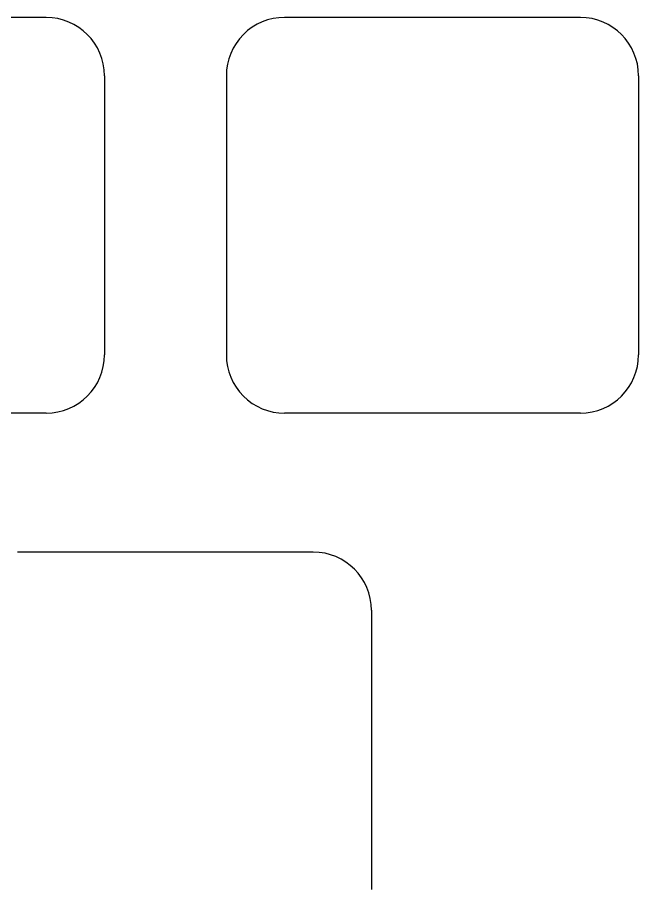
# Model space of a CAD drawing. Header units: millimetres. Extents: x -10 to 277, y -95 to 18.
# Drawn here: x 209.04 to 231.19, y -62.12 to -31.05 of the extents above; entities that cross this region are included whole.
import ezdxf

# ---------------------------------------------------------------- set-up
doc = ezdxf.new("R2010")
doc.units = ezdxf.units.MM
doc.header["$MEASUREMENT"] = 0
doc.layers.add('Edge.Cuts', color=53, linetype='CONTINUOUS')

msp = doc.modelspace()

# ---------------------------------------------------------------- linework, layer by layer
at = {"layer": 'Edge.Cuts', "linetype": 'Continuous'}
for p, q in [((210.0625, -31.05), (199.5125, -31.05)), ((229.1125, -31.05), (218.5625, -31.05)), ((212.1375, -33.125), (212.1375, -43.075)), ((216.4875, -33.125), (216.4875, -43.075)), ((231.1875, -33.125), (231.1875, -43.075)), ((210.0625, -45.15), (199.5125, -45.15)), ((229.1125, -45.15), (218.5625, -45.15)), ((219.5875, -50.1), (209.0375, -50.1)), ((221.6625, -52.175), (221.6625, -62.125))]:
    msp.add_line(p, q, dxfattribs=at)
at = {"layer": 'Edge.Cuts'}
for centre, radius, start, end in [((210.062472, -33.125015), 2.075015, 0.0004142, 89.9992269), ((218.562472, -33.125015), 2.074972, 89.9992269, 179.9995858), ((229.112472, -33.125015), 2.075015, 0.0004142, 89.9992269), ((210.062472, -43.075015), 2.075028, 270.0007731, 0.0004142), ((218.562472, -43.075015), 2.074985, 179.9995858, 270.0007731), ((229.112472, -43.075015), 2.075028, 270.0007731, 0.0004142), ((219.587472, -52.175015), 2.075015, 0.0004142, 89.9992269)]:
    msp.add_arc(centre, radius, start, end, dxfattribs=at)

doc.saveas('drawing.dxf')
